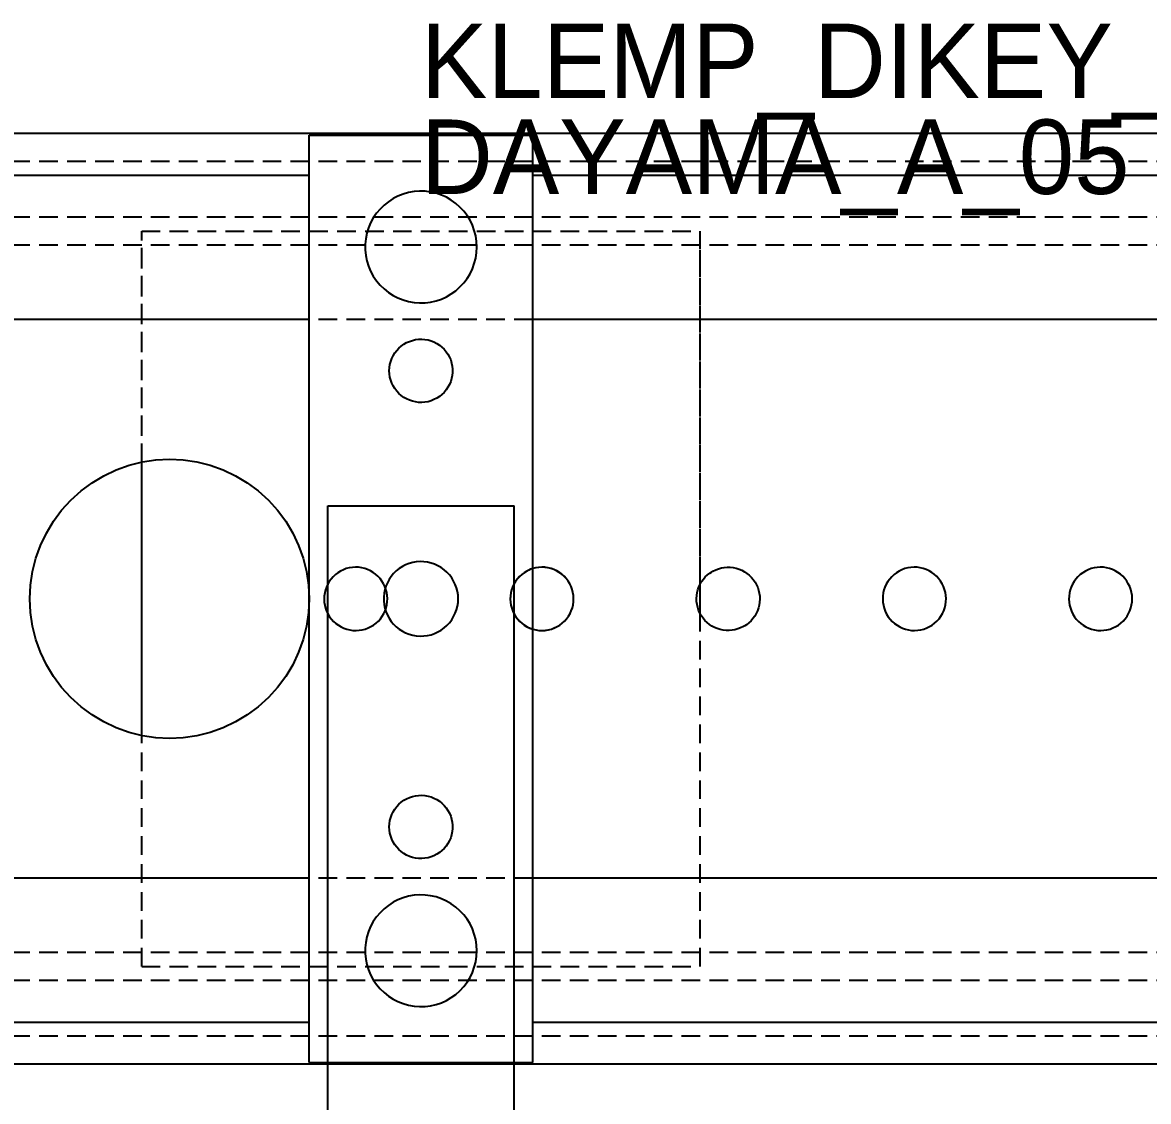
# Model space of a CAD drawing. Header units: metres. Extents: x -200 to 3000, y -1652 to 380.
# Drawn here: x 1954.2 to 2075.1, y -54 to 61.9 of the extents above; entities that cross this region are included whole.
import ezdxf

# ---------------------------------------------------------------- set-up
doc = ezdxf.new("R2010")
doc.units = ezdxf.units.M
doc.linetypes.add('DASHED2', pattern=[3, 2, -1])
for name, color, linetype in [('GIZLI', 8, 'DASHED2'), ('GORUNEN', 7, 'Continuous'), ('TEGET', 9, 'Continuous'), ('YAZI', 3, 'Continuous')]:
    doc.layers.add(name, color=color, linetype=linetype)

msp = doc.modelspace()

# ---------------------------------------------------------------- linework, layer by layer
at = {"layer": 'GIZLI'}
for points in [[(2090, 50), (150, 50)], [(2090, 50), (150, 50)], [(2090, 50), (150, 50)], [(1985, -49.8), (1985, 49.8)], [(1985, 49.8), (2009, 49.8)], [(2009, -49.8), (2009, 49.8)], [(2090, 47), (150, 47)], [(2090, 47), (150, 47)], [(2090, 47), (150, 47)], [(2090, 47), (150, 47)], [(2003, 37.8), (2002.97, 38.397), (2002.881, 38.989), (2002.733, 39.569), (2002.529, 40.131), (2002.269, 40.67), (2001.957, 41.18), (2001.596, 41.657), (2001.189, 42.095), (2000.741, 42.491), (2000.255, 42.84), (1999.737, 43.139), (1999.192, 43.385), (1998.625, 43.576), (1998.042, 43.709), (1997.448, 43.783), (1996.85, 43.798), (1996.254, 43.753), (1995.665, 43.65), (1995.089, 43.488), (1994.532, 43.269), (1994, 42.996), (1993.498, 42.672), (1993.03, 42.299), (1992.602, 41.881), (1992.217, 41.423), (1991.88, 40.929), (1991.594, 40.403), (1991.362, 39.852), (1991.186, 39.281), (1991.067, 38.694), (1991.007, 38.099), (1991.007, 37.501), (1991.067, 36.906), (1991.186, 36.319), (1991.362, 35.748), (1991.594, 35.197), (1991.88, 34.671), (1992.217, 34.177), (1992.602, 33.719), (1993.03, 33.301), (1993.498, 32.928), (1994, 32.604), (1994.532, 32.331), (1995.089, 32.112), (1995.665, 31.95), (1996.254, 31.847), (1996.85, 31.802), (1997.448, 31.817), (1998.042, 31.891), (1998.625, 32.024), (1999.192, 32.215), (1999.737, 32.461), (2000.255, 32.76), (2000.741, 33.109), (2001.189, 33.505), (2001.596, 33.943), (2001.957, 34.42), (2002.269, 34.93), (2002.529, 35.469), (2002.733, 36.031), (2002.881, 36.611), (2002.97, 37.203), (2003, 37.8)], [(2003, 37.8), (2002.97, 38.397), (2002.881, 38.989), (2002.733, 39.569), (2002.529, 40.131), (2002.269, 40.67), (2001.957, 41.18), (2001.596, 41.657), (2001.189, 42.095), (2000.741, 42.491), (2000.255, 42.84), (1999.737, 43.139), (1999.192, 43.385), (1998.625, 43.576), (1998.042, 43.709), (1997.448, 43.783), (1996.85, 43.798), (1996.254, 43.753), (1995.665, 43.65), (1995.089, 43.488), (1994.532, 43.269), (1994, 42.996), (1993.498, 42.672), (1993.03, 42.299), (1992.602, 41.881), (1992.217, 41.423), (1991.88, 40.929), (1991.594, 40.403), (1991.362, 39.852), (1991.186, 39.281), (1991.067, 38.694), (1991.007, 38.099), (1991.007, 37.501), (1991.067, 36.906), (1991.186, 36.319), (1991.362, 35.748), (1991.594, 35.197), (1991.88, 34.671), (1992.217, 34.177), (1992.602, 33.719), (1993.03, 33.301), (1993.498, 32.928), (1994, 32.604), (1994.532, 32.331), (1995.089, 32.112), (1995.665, 31.95), (1996.254, 31.847), (1996.85, 31.802), (1997.448, 31.817), (1998.042, 31.891), (1998.625, 32.024), (1999.192, 32.215), (1999.737, 32.461), (2000.255, 32.76), (2000.741, 33.109), (2001.189, 33.505), (2001.596, 33.943), (2001.957, 34.42), (2002.269, 34.93), (2002.529, 35.469), (2002.733, 36.031), (2002.881, 36.611), (2002.97, 37.203), (2003, 37.8)], [(2090, 41), (150, 41)], [(1967, 14.697), (1967, 39.5)], [(1967, -39.5), (1967, 39.5)], [(1967, 39.5), (2027, 39.5)], [(1967, 39.5), (2027, 39.5)], [(2027, 1.6), (2027, 39.5)], [(2027, -39.5), (2027, 39.5)], [(2090, 38), (150, 38)], [(2090, 30), (150, 30)], [(2009, 30), (1985, 30)], [(1993.6, 24.5), (1993.617, 24.839), (1993.667, 25.174), (1993.751, 25.502), (1993.867, 25.821), (1994.014, 26.126), (1994.191, 26.415), (1994.395, 26.685), (1994.626, 26.934), (1994.88, 27.158), (1995.155, 27.356), (1995.449, 27.526), (1995.758, 27.665), (1996.079, 27.773), (1996.41, 27.848), (1996.746, 27.89), (1997.085, 27.899), (1997.423, 27.874), (1997.757, 27.815), (1998.083, 27.723), (1998.398, 27.599), (1998.7, 27.444), (1998.985, 27.261), (1999.25, 27.049), (1999.492, 26.813), (1999.71, 26.553), (1999.901, 26.273), (2000.063, 25.975), (2000.195, 25.663), (2000.295, 25.339), (2000.362, 25.007), (2000.396, 24.669), (2000.396, 24.331), (2000.362, 23.993), (2000.295, 23.661), (2000.195, 23.337), (2000.063, 23.025), (1999.901, 22.727), (1999.71, 22.447), (1999.492, 22.187), (1999.25, 21.951), (1998.985, 21.739), (1998.7, 21.556), (1998.398, 21.401), (1998.083, 21.277), (1997.757, 21.185), (1997.423, 21.126), (1997.085, 21.101), (1996.746, 21.11), (1996.41, 21.152), (1996.079, 21.227), (1995.758, 21.335), (1995.449, 21.474), (1995.155, 21.644), (1994.88, 21.842), (1994.626, 22.066), (1994.395, 22.315), (1994.191, 22.585), (1994.014, 22.874), (1993.867, 23.179), (1993.751, 23.498), (1993.667, 23.826), (1993.617, 24.161), (1993.6, 24.5)], [(1993.6, 24.5), (1993.617, 24.839), (1993.667, 25.174), (1993.751, 25.502), (1993.867, 25.821), (1994.014, 26.126), (1994.191, 26.415), (1994.395, 26.685), (1994.626, 26.934), (1994.88, 27.158), (1995.155, 27.356), (1995.449, 27.526), (1995.758, 27.665), (1996.079, 27.773), (1996.41, 27.848), (1996.746, 27.89), (1997.085, 27.899), (1997.423, 27.874), (1997.757, 27.815), (1998.083, 27.723), (1998.398, 27.599), (1998.7, 27.444), (1998.985, 27.261), (1999.25, 27.049), (1999.492, 26.813), (1999.71, 26.553), (1999.901, 26.273), (2000.063, 25.975), (2000.195, 25.663), (2000.295, 25.339), (2000.362, 25.007), (2000.396, 24.669), (2000.396, 24.331), (2000.362, 23.993), (2000.295, 23.661), (2000.195, 23.337), (2000.063, 23.025), (1999.901, 22.727), (1999.71, 22.447), (1999.492, 22.187), (1999.25, 21.951), (1998.985, 21.739), (1998.7, 21.556), (1998.398, 21.401), (1998.083, 21.277), (1997.757, 21.185), (1997.423, 21.126), (1997.085, 21.101), (1996.746, 21.11), (1996.41, 21.152), (1996.079, 21.227), (1995.758, 21.335), (1995.449, 21.474), (1995.155, 21.644), (1994.88, 21.842), (1994.626, 22.066), (1994.395, 22.315), (1994.191, 22.585), (1994.014, 22.874), (1993.867, 23.179), (1993.751, 23.498), (1993.667, 23.826), (1993.617, 24.161), (1993.6, 24.5)], [(1955, 0), (1955.072, 1.47), (1955.288, 2.926), (1955.646, 4.354), (1956.142, 5.74), (1956.771, 7.071), (1957.528, 8.334), (1958.405, 9.516), (1959.393, 10.607), (1960.484, 11.595), (1961.666, 12.472), (1962.929, 13.229), (1964.26, 13.858), (1965.646, 14.354), (1967.074, 14.712), (1968.53, 14.928), (1970, 15)], [(1970, 15), (1971.47, 14.928), (1972.926, 14.712), (1974.354, 14.354), (1975.74, 13.858), (1977.071, 13.229), (1978.334, 12.472), (1979.516, 11.595), (1980.607, 10.607), (1981.595, 9.516), (1982.472, 8.334), (1983.229, 7.071), (1983.858, 5.74), (1984.354, 4.354), (1984.712, 2.926), (1984.928, 1.47), (1985, 0)], [(1987, -115), (1987, 10)], [(1987, 10), (2007, 10)], [(2007, -115), (2007, 10)], [(2001, 0), (2000.98, 0.398), (2000.921, 0.793), (2000.822, 1.179), (2000.686, 1.554), (2000.513, 1.913), (2000.305, 2.253), (2000.064, 2.571), (1999.793, 2.863), (1999.494, 3.127), (1999.17, 3.36), (1998.825, 3.559), (1998.461, 3.723), (1998.083, 3.85), (1997.695, 3.939), (1997.299, 3.989), (1996.9, 3.999), (1996.503, 3.969), (1996.11, 3.9), (1995.726, 3.792), (1995.355, 3.646), (1995, 3.464), (1994.665, 3.248), (1994.353, 2.999), (1994.068, 2.721), (1993.811, 2.415), (1993.587, 2.086), (1993.396, 1.736), (1993.241, 1.368), (1993.124, 0.987), (1993.045, 0.596), (1993.005, 0.199), (1993.005, -0.199), (1993.045, -0.596), (1993.124, -0.987), (1993.241, -1.368), (1993.396, -1.736), (1993.587, -2.086), (1993.811, -2.415), (1994.068, -2.721), (1994.353, -2.999), (1994.665, -3.248), (1995, -3.464), (1995.355, -3.646), (1995.726, -3.792), (1996.11, -3.9), (1996.503, -3.969), (1996.9, -3.999), (1997.299, -3.989), (1997.695, -3.939), (1998.083, -3.85), (1998.461, -3.723), (1998.825, -3.559), (1999.17, -3.36), (1999.494, -3.127), (1999.793, -2.863), (2000.064, -2.571), (2000.305, -2.253), (2000.513, -1.913), (2000.686, -1.554), (2000.822, -1.179), (2000.921, -0.793), (2000.98, -0.398), (2001, 0)], [(2001, 0), (2000.98, 0.398), (2000.921, 0.793), (2000.822, 1.179), (2000.686, 1.554), (2000.513, 1.913), (2000.305, 2.253), (2000.064, 2.571), (1999.793, 2.863), (1999.494, 3.127), (1999.17, 3.36), (1998.825, 3.559), (1998.461, 3.723), (1998.083, 3.85), (1997.695, 3.939), (1997.299, 3.989), (1996.9, 3.999), (1996.503, 3.969), (1996.11, 3.9), (1995.726, 3.792), (1995.355, 3.646), (1995, 3.464), (1994.665, 3.248), (1994.353, 2.999), (1994.068, 2.721), (1993.811, 2.415), (1993.587, 2.086), (1993.396, 1.736), (1993.241, 1.368), (1993.124, 0.987), (1993.045, 0.596), (1993.005, 0.199), (1993.005, -0.199), (1993.045, -0.596), (1993.124, -0.987), (1993.241, -1.368), (1993.396, -1.736), (1993.587, -2.086), (1993.811, -2.415), (1994.068, -2.721), (1994.353, -2.999), (1994.665, -3.248), (1995, -3.464), (1995.355, -3.646), (1995.726, -3.792), (1996.11, -3.9), (1996.503, -3.969), (1996.9, -3.999), (1997.299, -3.989), (1997.695, -3.939), (1998.083, -3.85), (1998.461, -3.723), (1998.825, -3.559), (1999.17, -3.36), (1999.494, -3.127), (1999.793, -2.863), (2000.064, -2.571), (2000.305, -2.253), (2000.513, -1.913), (2000.686, -1.554), (2000.822, -1.179), (2000.921, -0.793), (2000.98, -0.398), (2001, 0)], [(1988.37, 2.984), (1988.085, 2.81), (1987.819, 2.608), (1987.574, 2.382), (1987.352, 2.133), (1987.156, 1.863), (1986.987, 1.575), (1986.847, 1.272), (1986.738, 0.957), (1986.659, 0.633), (1986.613, 0.302), (1986.6, -0.031), (1986.62, -0.364), (1986.672, -0.694), (1986.756, -1.017), (1986.871, -1.33), (1987.016, -1.63), (1987.19, -1.915), (1987.392, -2.181), (1987.618, -2.426), (1987.867, -2.648), (1988.137, -2.844), (1988.425, -3.013), (1988.728, -3.153), (1989.043, -3.262), (1989.367, -3.341), (1989.698, -3.387), (1990.031, -3.4), (1990.364, -3.38), (1990.694, -3.328), (1991.017, -3.244), (1991.33, -3.129), (1991.63, -2.984)], [(1988.37, 2.984), (1988.085, 2.81), (1987.819, 2.608), (1987.574, 2.382), (1987.352, 2.133), (1987.156, 1.863), (1986.987, 1.575), (1986.847, 1.272), (1986.738, 0.957), (1986.659, 0.633), (1986.613, 0.302), (1986.6, -0.031), (1986.62, -0.364), (1986.672, -0.694), (1986.756, -1.017), (1986.871, -1.33), (1987.016, -1.63), (1987.19, -1.915), (1987.392, -2.181), (1987.618, -2.426), (1987.867, -2.648), (1988.137, -2.844), (1988.425, -3.013), (1988.728, -3.153), (1989.043, -3.262), (1989.367, -3.341), (1989.698, -3.387), (1990.031, -3.4), (1990.364, -3.38), (1990.694, -3.328), (1991.017, -3.244), (1991.33, -3.129), (1991.63, -2.984)], [(1991.63, -2.984), (1991.915, -2.81), (1992.181, -2.608), (1992.426, -2.382), (1992.648, -2.133), (1992.844, -1.863), (1993.013, -1.575), (1993.153, -1.272), (1993.262, -0.957), (1993.341, -0.633), (1993.387, -0.302), (1993.4, 0.031), (1993.38, 0.364), (1993.328, 0.694), (1993.244, 1.017), (1993.129, 1.33), (1992.984, 1.63), (1992.81, 1.915), (1992.608, 2.181), (1992.382, 2.426), (1992.133, 2.648), (1991.863, 2.844), (1991.575, 3.013), (1991.272, 3.153), (1990.957, 3.262), (1990.633, 3.341), (1990.302, 3.387), (1989.969, 3.4), (1989.636, 3.38), (1989.306, 3.328), (1988.983, 3.244), (1988.67, 3.129), (1988.37, 2.984)], [(1991.63, -2.984), (1991.915, -2.81), (1992.181, -2.608), (1992.426, -2.382), (1992.648, -2.133), (1992.844, -1.863), (1993.013, -1.575), (1993.153, -1.272), (1993.262, -0.957), (1993.341, -0.633), (1993.387, -0.302), (1993.4, 0.031), (1993.38, 0.364), (1993.328, 0.694), (1993.244, 1.017), (1993.129, 1.33), (1992.984, 1.63), (1992.81, 1.915), (1992.608, 2.181), (1992.382, 2.426), (1992.133, 2.648), (1991.863, 2.844), (1991.575, 3.013), (1991.272, 3.153), (1990.957, 3.262), (1990.633, 3.341), (1990.302, 3.387), (1989.969, 3.4), (1989.636, 3.38), (1989.306, 3.328), (1988.983, 3.244), (1988.67, 3.129), (1988.37, 2.984)], [(2008.37, 2.984), (2008.085, 2.81), (2007.819, 2.608), (2007.574, 2.382), (2007.352, 2.133), (2007.156, 1.863), (2006.987, 1.575), (2006.847, 1.272), (2006.738, 0.957), (2006.659, 0.633), (2006.613, 0.302), (2006.6, -0.031), (2006.62, -0.364), (2006.672, -0.694), (2006.756, -1.017), (2006.871, -1.33), (2007.016, -1.63), (2007.19, -1.915), (2007.392, -2.181), (2007.618, -2.426), (2007.867, -2.648), (2008.137, -2.844), (2008.425, -3.013), (2008.728, -3.153), (2009.043, -3.262), (2009.367, -3.341), (2009.698, -3.387), (2010.031, -3.4), (2010.364, -3.38), (2010.694, -3.328), (2011.017, -3.244), (2011.33, -3.129), (2011.63, -2.984)], [(2008.37, 2.984), (2008.087, 2.811), (2007.822, 2.611), (2007.578, 2.386), (2007.357, 2.139), (2007.161, 1.871), (2006.992, 1.585), (2006.852, 1.284), (2006.742, 0.972), (2006.663, 0.649), (2006.615, 0.321), (2006.6, -0.011), (2006.617, -0.342), (2006.667, -0.67), (2006.748, -0.992), (2006.86, -1.304), (2007.002, -1.604), (2007.173, -1.888), (2007.37, -2.155), (2007.593, -2.401), (2007.838, -2.624), (2008.104, -2.823), (2008.389, -2.994), (2008.688, -3.137), (2009, -3.25)], [(2011.63, -2.984), (2011.915, -2.81), (2012.181, -2.608), (2012.426, -2.382), (2012.648, -2.133), (2012.844, -1.863), (2013.013, -1.575), (2013.153, -1.272), (2013.262, -0.957), (2013.341, -0.633), (2013.387, -0.302), (2013.4, 0.031), (2013.38, 0.364), (2013.328, 0.694), (2013.244, 1.017), (2013.129, 1.33), (2012.984, 1.63), (2012.81, 1.915), (2012.608, 2.181), (2012.382, 2.426), (2012.133, 2.648), (2011.863, 2.844), (2011.575, 3.013), (2011.272, 3.153), (2010.957, 3.262), (2010.633, 3.341), (2010.302, 3.387), (2009.969, 3.4), (2009.636, 3.38), (2009.306, 3.328), (2008.983, 3.244), (2008.67, 3.129), (2008.37, 2.984)], [(2009, 3.25), (2008.784, 3.175), (2008.574, 3.086), (2008.37, 2.984)], [(2031.63, -2.984), (2031.341, -3.124), (2031.04, -3.237), (2030.73, -3.321), (2030.414, -3.375), (2030.093, -3.399), (2029.772, -3.392), (2029.453, -3.356), (2029.139, -3.289), (2028.832, -3.193), (2028.536, -3.069), (2028.253, -2.917), (2027.985, -2.739), (2027.736, -2.536), (2027.507, -2.311), (2027.3, -2.066), (2027.117, -1.802), (2026.959, -1.522), (2026.829, -1.228), (2026.728, -0.923), (2026.655, -0.61), (2026.613, -0.292), (2026.6, 0.029), (2026.618, 0.35), (2026.666, 0.668), (2026.744, 0.979), (2026.851, 1.282), (2026.986, 1.574), (2027.148, 1.851), (2027.336, 2.112), (2027.547, 2.354), (2027.78, 2.575), (2028.033, 2.773), (2028.198, 2.883), (2028.37, 2.984)], [(2028.37, 2.984), (2028.659, 3.124), (2028.96, 3.237), (2029.27, 3.321), (2029.586, 3.375), (2029.907, 3.399), (2030.228, 3.392), (2030.547, 3.356), (2030.861, 3.289), (2031.168, 3.193), (2031.464, 3.069), (2031.747, 2.917), (2032.015, 2.739), (2032.264, 2.536), (2032.493, 2.311), (2032.7, 2.066), (2032.883, 1.802), (2033.041, 1.522), (2033.171, 1.228), (2033.272, 0.923), (2033.345, 0.61), (2033.387, 0.292), (2033.4, -0.029), (2033.382, -0.35), (2033.334, -0.668), (2033.256, -0.979), (2033.149, -1.282), (2033.014, -1.574), (2032.852, -1.851), (2032.664, -2.112), (2032.453, -2.354), (2032.22, -2.575), (2031.967, -2.773), (2031.802, -2.883), (2031.63, -2.984)], [(2048.37, 2.984), (2048.085, 2.81), (2047.819, 2.608), (2047.574, 2.382), (2047.352, 2.133), (2047.156, 1.863), (2046.987, 1.575), (2046.847, 1.272), (2046.738, 0.957), (2046.659, 0.633), (2046.613, 0.302), (2046.6, -0.031), (2046.62, -0.364), (2046.672, -0.694), (2046.756, -1.017), (2046.871, -1.33), (2047.016, -1.63), (2047.19, -1.915), (2047.392, -2.181), (2047.618, -2.426), (2047.867, -2.648), (2048.137, -2.844), (2048.425, -3.013), (2048.728, -3.153), (2049.043, -3.262), (2049.367, -3.341), (2049.698, -3.387), (2050.031, -3.4), (2050.364, -3.38), (2050.694, -3.328), (2051.017, -3.244), (2051.33, -3.129), (2051.63, -2.984)], [(2051.63, -2.984), (2051.915, -2.81), (2052.181, -2.608), (2052.426, -2.382), (2052.648, -2.133), (2052.844, -1.863), (2053.013, -1.575), (2053.153, -1.272), (2053.262, -0.957), (2053.341, -0.633), (2053.387, -0.302), (2053.4, 0.031), (2053.38, 0.364), (2053.328, 0.694), (2053.244, 1.017), (2053.129, 1.33), (2052.984, 1.63), (2052.81, 1.915), (2052.608, 2.181), (2052.382, 2.426), (2052.133, 2.648), (2051.863, 2.844), (2051.575, 3.013), (2051.272, 3.153), (2050.957, 3.262), (2050.633, 3.341), (2050.302, 3.387), (2049.969, 3.4), (2049.636, 3.38), (2049.306, 3.328), (2048.983, 3.244), (2048.67, 3.129), (2048.37, 2.984)], [(2068.37, 2.984), (2068.085, 2.81), (2067.819, 2.608), (2067.574, 2.382), (2067.352, 2.133), (2067.156, 1.863), (2066.987, 1.575), (2066.847, 1.272), (2066.738, 0.957), (2066.659, 0.633), (2066.613, 0.302), (2066.6, -0.031), (2066.62, -0.364), (2066.672, -0.694), (2066.756, -1.017), (2066.871, -1.33), (2067.016, -1.63), (2067.19, -1.915), (2067.392, -2.181), (2067.618, -2.426), (2067.867, -2.648), (2068.137, -2.844), (2068.425, -3.013), (2068.728, -3.153), (2069.043, -3.262), (2069.367, -3.341), (2069.698, -3.387), (2070.031, -3.4), (2070.364, -3.38), (2070.694, -3.328), (2071.017, -3.244), (2071.33, -3.129), (2071.63, -2.984)], [(2071.63, -2.984), (2071.915, -2.81), (2072.181, -2.608), (2072.426, -2.382), (2072.648, -2.133), (2072.844, -1.863), (2073.013, -1.575), (2073.153, -1.272), (2073.262, -0.957), (2073.341, -0.633), (2073.387, -0.302), (2073.4, 0.031), (2073.38, 0.364), (2073.328, 0.694), (2073.244, 1.017), (2073.129, 1.33), (2072.984, 1.63), (2072.81, 1.915), (2072.608, 2.181), (2072.382, 2.426), (2072.133, 2.648), (2071.863, 2.844), (2071.575, 3.013), (2071.272, 3.153), (2070.957, 3.262), (2070.633, 3.341), (2070.302, 3.387), (2069.969, 3.4), (2069.636, 3.38), (2069.306, 3.328), (2068.983, 3.244), (2068.67, 3.129), (2068.37, 2.984)], [(1985, 0), (1984.928, -1.47), (1984.712, -2.926), (1984.354, -4.354), (1983.858, -5.74), (1983.229, -7.071), (1982.472, -8.334), (1981.595, -9.516), (1980.607, -10.607), (1979.516, -11.595), (1978.334, -12.472), (1977.071, -13.229), (1975.74, -13.858), (1974.354, -14.354), (1972.926, -14.712), (1971.47, -14.928), (1970, -15)], [(1970, -15), (1968.53, -14.928), (1967.074, -14.712), (1965.646, -14.354), (1964.26, -13.858), (1962.929, -13.229), (1961.666, -12.472), (1960.484, -11.595), (1959.393, -10.607), (1958.405, -9.516), (1957.528, -8.334), (1956.771, -7.071), (1956.142, -5.74), (1955.646, -4.354), (1955.288, -2.926), (1955.072, -1.47), (1955, 0)], [(2027, -39.5), (2027, -1.6)], [(1967, -39.5), (1967, -14.697)], [(1993.6, -24.5), (1993.617, -24.161), (1993.667, -23.826), (1993.751, -23.498), (1993.867, -23.179), (1994.014, -22.874), (1994.191, -22.585), (1994.395, -22.315), (1994.626, -22.066), (1994.88, -21.842), (1995.155, -21.644), (1995.449, -21.474), (1995.758, -21.335), (1996.079, -21.227), (1996.41, -21.152), (1996.746, -21.11), (1997.085, -21.101), (1997.423, -21.126), (1997.757, -21.185), (1998.083, -21.277), (1998.398, -21.401), (1998.7, -21.556), (1998.985, -21.739), (1999.25, -21.951), (1999.492, -22.187), (1999.71, -22.447), (1999.901, -22.727), (2000.063, -23.025), (2000.195, -23.337), (2000.295, -23.661), (2000.362, -23.993), (2000.396, -24.331), (2000.396, -24.669), (2000.362, -25.007), (2000.295, -25.339), (2000.195, -25.663), (2000.063, -25.975), (1999.901, -26.273), (1999.71, -26.553), (1999.492, -26.813), (1999.25, -27.049), (1998.985, -27.261), (1998.7, -27.444), (1998.398, -27.599), (1998.083, -27.723), (1997.757, -27.815), (1997.423, -27.874), (1997.085, -27.899), (1996.746, -27.89), (1996.41, -27.848), (1996.079, -27.773), (1995.758, -27.665), (1995.449, -27.526), (1995.155, -27.356), (1994.88, -27.158), (1994.626, -26.934), (1994.395, -26.685), (1994.191, -26.415), (1994.014, -26.126), (1993.867, -25.821), (1993.751, -25.502), (1993.667, -25.174), (1993.617, -24.839), (1993.6, -24.5)], [(1993.6, -24.5), (1993.617, -24.161), (1993.667, -23.826), (1993.751, -23.498), (1993.867, -23.179), (1994.014, -22.874), (1994.191, -22.585), (1994.395, -22.315), (1994.626, -22.066), (1994.88, -21.842), (1995.155, -21.644), (1995.449, -21.474), (1995.758, -21.335), (1996.079, -21.227), (1996.41, -21.152), (1996.746, -21.11), (1997.085, -21.101), (1997.423, -21.126), (1997.757, -21.185), (1998.083, -21.277), (1998.398, -21.401), (1998.7, -21.556), (1998.985, -21.739), (1999.25, -21.951), (1999.492, -22.187), (1999.71, -22.447), (1999.901, -22.727), (2000.063, -23.025), (2000.195, -23.337), (2000.295, -23.661), (2000.362, -23.993), (2000.396, -24.331), (2000.396, -24.669), (2000.362, -25.007), (2000.295, -25.339), (2000.195, -25.663), (2000.063, -25.975), (1999.901, -26.273), (1999.71, -26.553), (1999.492, -26.813), (1999.25, -27.049), (1998.985, -27.261), (1998.7, -27.444), (1998.398, -27.599), (1998.083, -27.723), (1997.757, -27.815), (1997.423, -27.874), (1997.085, -27.899), (1996.746, -27.89), (1996.41, -27.848), (1996.079, -27.773), (1995.758, -27.665), (1995.449, -27.526), (1995.155, -27.356), (1994.88, -27.158), (1994.626, -26.934), (1994.395, -26.685), (1994.191, -26.415), (1994.014, -26.126), (1993.867, -25.821), (1993.751, -25.502), (1993.667, -25.174), (1993.617, -24.839), (1993.6, -24.5)], [(2090, -30), (150, -30)], [(2009, -30), (1985, -30)], [(2003, -37.8), (2002.97, -37.203), (2002.881, -36.611), (2002.733, -36.031), (2002.529, -35.469), (2002.269, -34.93), (2001.957, -34.42), (2001.596, -33.943), (2001.189, -33.505), (2000.741, -33.109), (2000.255, -32.76), (1999.737, -32.461), (1999.192, -32.215), (1998.625, -32.024), (1998.042, -31.891), (1997.448, -31.817), (1996.85, -31.802), (1996.254, -31.847), (1995.665, -31.95), (1995.089, -32.112), (1994.532, -32.331), (1994, -32.604), (1993.498, -32.928), (1993.03, -33.301), (1992.602, -33.719), (1992.217, -34.177), (1991.88, -34.671), (1991.594, -35.197), (1991.362, -35.748), (1991.186, -36.319), (1991.067, -36.906), (1991.007, -37.501), (1991.007, -38.099), (1991.067, -38.694), (1991.186, -39.281), (1991.362, -39.852), (1991.594, -40.403), (1991.88, -40.929), (1992.217, -41.423), (1992.602, -41.881), (1993.03, -42.299), (1993.498, -42.672), (1994, -42.996), (1994.532, -43.269), (1995.089, -43.488), (1995.665, -43.65), (1996.254, -43.753), (1996.85, -43.798), (1997.448, -43.783), (1998.042, -43.709), (1998.625, -43.576), (1999.192, -43.385), (1999.737, -43.139), (2000.255, -42.84), (2000.741, -42.491), (2001.189, -42.095), (2001.596, -41.657), (2001.957, -41.18), (2002.269, -40.67), (2002.529, -40.131), (2002.733, -39.569), (2002.881, -38.989), (2002.97, -38.397), (2003, -37.8)], [(2003, -37.8), (2002.97, -37.203), (2002.881, -36.611), (2002.733, -36.031), (2002.529, -35.469), (2002.269, -34.93), (2001.957, -34.42), (2001.596, -33.943), (2001.189, -33.505), (2000.741, -33.109), (2000.255, -32.76), (1999.737, -32.461), (1999.192, -32.215), (1998.625, -32.024), (1998.042, -31.891), (1997.448, -31.817), (1996.85, -31.802), (1996.254, -31.847), (1995.665, -31.95), (1995.089, -32.112), (1994.532, -32.331), (1994, -32.604), (1993.498, -32.928), (1993.03, -33.301), (1992.602, -33.719), (1992.217, -34.177), (1991.88, -34.671), (1991.594, -35.197), (1991.362, -35.748), (1991.186, -36.319), (1991.067, -36.906), (1991.007, -37.501), (1991.007, -38.099), (1991.067, -38.694), (1991.186, -39.281), (1991.362, -39.852), (1991.594, -40.403), (1991.88, -40.929), (1992.217, -41.423), (1992.602, -41.881), (1993.03, -42.299), (1993.498, -42.672), (1994, -42.996), (1994.532, -43.269), (1995.089, -43.488), (1995.665, -43.65), (1996.254, -43.753), (1996.85, -43.798), (1997.448, -43.783), (1998.042, -43.709), (1998.625, -43.576), (1999.192, -43.385), (1999.737, -43.139), (2000.255, -42.84), (2000.741, -42.491), (2001.189, -42.095), (2001.596, -41.657), (2001.957, -41.18), (2002.269, -40.67), (2002.529, -40.131), (2002.733, -39.569), (2002.881, -38.989), (2002.97, -38.397), (2003, -37.8)], [(2090, -38), (150, -38)], [(1967, -39.5), (2027, -39.5)], [(1967, -39.5), (2027, -39.5)], [(2090, -41), (150, -41)], [(2090, -47), (150, -47)], [(2090, -47), (150, -47)], [(2090, -47), (150, -47)], [(2090, -47), (150, -47)], [(2090, -50), (150, -50)], [(2090, -50), (150, -50)], [(1985, -49.8), (2009, -49.8)], [(1987, -49.8), (2007, -49.8)], [(2007, -50), (1987, -50)], [(2007, -50), (1987, -50)]]:
    msp.add_lwpolyline(points, dxfattribs=at)
at = {"layer": 'GORUNEN'}
for points in [[(2087, 50), (150, 50)], [(1985, -49.8), (1985, 49.8)], [(1985, 49.8), (2009, 49.8)], [(2009, -49.8), (2009, 49.8)], [(1985, 30), (1105.5, 30)], [(2090, 30), (2009, 30)], [(1955, 0), (1955.072, 1.47), (1955.288, 2.926), (1955.646, 4.354), (1956.142, 5.74), (1956.771, 7.071), (1957.528, 8.334), (1958.405, 9.516), (1959.393, 10.607), (1960.484, 11.595), (1961.666, 12.472), (1962.929, 13.229), (1964.26, 13.858), (1965.646, 14.354), (1967.074, 14.712), (1968.53, 14.928), (1970, 15)], [(1967, -14.697), (1967, 14.697)], [(1970, 15), (1971.47, 14.928), (1972.926, 14.712), (1974.354, 14.354), (1975.74, 13.858), (1977.071, 13.229), (1978.334, 12.472), (1979.516, 11.595), (1980.607, 10.607), (1981.595, 9.516), (1982.472, 8.334), (1983.229, 7.071), (1983.858, 5.74), (1984.354, 4.354), (1984.712, 2.926), (1984.928, 1.47), (1985, 0)], [(1987, -115), (1987, 10)], [(1987, 10), (2007, 10)], [(2007, -115), (2007, 10)], [(2011.63, -2.984), (2011.914, -2.81), (2012.18, -2.609), (2012.425, -2.383), (2012.646, -2.135), (2012.843, -1.865), (2013.011, -1.578), (2013.151, -1.276), (2013.261, -0.962), (2013.34, -0.638), (2013.386, -0.308), (2013.4, 0.025), (2013.381, 0.357), (2013.33, 0.686), (2013.247, 1.009), (2013.133, 1.322), (2012.988, 1.622), (2012.815, 1.907), (2012.615, 2.173), (2012.39, 2.418), (2012.142, 2.641), (2011.873, 2.837), (2011.587, 3.007), (2011.285, 3.148), (2010.971, 3.259), (2010.647, 3.338), (2010.317, 3.385), (2009.985, 3.4), (2009.652, 3.382), (2009.323, 3.332), (2009, 3.25)], [(2031.63, -2.984), (2031.341, -3.124), (2031.04, -3.237), (2030.73, -3.321), (2030.414, -3.375), (2030.093, -3.399), (2029.772, -3.392), (2029.453, -3.356), (2029.139, -3.289), (2028.832, -3.193), (2028.536, -3.069), (2028.253, -2.917), (2027.985, -2.739), (2027.736, -2.536), (2027.507, -2.311), (2027.3, -2.066), (2027.117, -1.802), (2026.959, -1.522), (2026.829, -1.228), (2026.728, -0.923), (2026.655, -0.61), (2026.613, -0.292), (2026.6, 0.029), (2026.618, 0.35), (2026.666, 0.668), (2026.744, 0.979), (2026.851, 1.282), (2026.986, 1.574), (2027.148, 1.851), (2027.336, 2.112), (2027.547, 2.354), (2027.78, 2.575), (2028.033, 2.773), (2028.198, 2.883), (2028.37, 2.984)], [(2028.37, 2.984), (2028.659, 3.124), (2028.96, 3.237), (2029.27, 3.321), (2029.586, 3.375), (2029.907, 3.399), (2030.228, 3.392), (2030.547, 3.356), (2030.861, 3.289), (2031.168, 3.193), (2031.464, 3.069), (2031.747, 2.917), (2032.015, 2.739), (2032.264, 2.536), (2032.493, 2.311), (2032.7, 2.066), (2032.883, 1.802), (2033.041, 1.522), (2033.171, 1.228), (2033.272, 0.923), (2033.345, 0.61), (2033.387, 0.292), (2033.4, -0.029), (2033.382, -0.35), (2033.334, -0.668), (2033.256, -0.979), (2033.149, -1.282), (2033.014, -1.574), (2032.852, -1.851), (2032.664, -2.112), (2032.453, -2.354), (2032.22, -2.575), (2031.967, -2.773), (2031.802, -2.883), (2031.63, -2.984)], [(2048.37, 2.984), (2048.085, 2.81), (2047.819, 2.608), (2047.574, 2.382), (2047.352, 2.133), (2047.156, 1.863), (2046.987, 1.575), (2046.847, 1.272), (2046.738, 0.957), (2046.659, 0.633), (2046.613, 0.302), (2046.6, -0.031), (2046.62, -0.364), (2046.672, -0.694), (2046.756, -1.017), (2046.871, -1.33), (2047.016, -1.63), (2047.19, -1.915), (2047.392, -2.181), (2047.618, -2.426), (2047.867, -2.648), (2048.137, -2.844), (2048.425, -3.013), (2048.728, -3.153), (2049.043, -3.262), (2049.367, -3.341), (2049.698, -3.387), (2050.031, -3.4), (2050.364, -3.38), (2050.694, -3.328), (2051.017, -3.244), (2051.33, -3.129), (2051.63, -2.984)], [(2051.63, -2.984), (2051.915, -2.81), (2052.181, -2.608), (2052.426, -2.382), (2052.648, -2.133), (2052.844, -1.863), (2053.013, -1.575), (2053.153, -1.272), (2053.262, -0.957), (2053.341, -0.633), (2053.387, -0.302), (2053.4, 0.031), (2053.38, 0.364), (2053.328, 0.694), (2053.244, 1.017), (2053.129, 1.33), (2052.984, 1.63), (2052.81, 1.915), (2052.608, 2.181), (2052.382, 2.426), (2052.133, 2.648), (2051.863, 2.844), (2051.575, 3.013), (2051.272, 3.153), (2050.957, 3.262), (2050.633, 3.341), (2050.302, 3.387), (2049.969, 3.4), (2049.636, 3.38), (2049.306, 3.328), (2048.983, 3.244), (2048.67, 3.129), (2048.37, 2.984)], [(2068.37, 2.984), (2068.085, 2.81), (2067.819, 2.608), (2067.574, 2.382), (2067.352, 2.133), (2067.156, 1.863), (2066.987, 1.575), (2066.847, 1.272), (2066.738, 0.957), (2066.659, 0.633), (2066.613, 0.302), (2066.6, -0.031), (2066.62, -0.364), (2066.672, -0.694), (2066.756, -1.017), (2066.871, -1.33), (2067.016, -1.63), (2067.19, -1.915), (2067.392, -2.181), (2067.618, -2.426), (2067.867, -2.648), (2068.137, -2.844), (2068.425, -3.013), (2068.728, -3.153), (2069.043, -3.262), (2069.367, -3.341), (2069.698, -3.387), (2070.031, -3.4), (2070.364, -3.38), (2070.694, -3.328), (2071.017, -3.244), (2071.33, -3.129), (2071.63, -2.984)], [(2071.63, -2.984), (2071.915, -2.81), (2072.181, -2.608), (2072.426, -2.382), (2072.648, -2.133), (2072.844, -1.863), (2073.013, -1.575), (2073.153, -1.272), (2073.262, -0.957), (2073.341, -0.633), (2073.387, -0.302), (2073.4, 0.031), (2073.38, 0.364), (2073.328, 0.694), (2073.244, 1.017), (2073.129, 1.33), (2072.984, 1.63), (2072.81, 1.915), (2072.608, 2.181), (2072.382, 2.426), (2072.133, 2.648), (2071.863, 2.844), (2071.575, 3.013), (2071.272, 3.153), (2070.957, 3.262), (2070.633, 3.341), (2070.302, 3.387), (2069.969, 3.4), (2069.636, 3.38), (2069.306, 3.328), (2068.983, 3.244), (2068.67, 3.129), (2068.37, 2.984)], [(2027, -1.6), (2027, 1.6)], [(1985, 0), (1984.928, -1.47), (1984.712, -2.926), (1984.354, -4.354), (1983.858, -5.74), (1983.229, -7.071), (1982.472, -8.334), (1981.595, -9.516), (1980.607, -10.607), (1979.516, -11.595), (1978.334, -12.472), (1977.071, -13.229), (1975.74, -13.858), (1974.354, -14.354), (1972.926, -14.712), (1971.47, -14.928), (1970, -15)], [(1970, -15), (1968.53, -14.928), (1967.074, -14.712), (1965.646, -14.354), (1964.26, -13.858), (1962.929, -13.229), (1961.666, -12.472), (1960.484, -11.595), (1959.393, -10.607), (1958.405, -9.516), (1957.528, -8.334), (1956.771, -7.071), (1956.142, -5.74), (1955.646, -4.354), (1955.288, -2.926), (1955.072, -1.47), (1955, 0)], [(2009, -3.25), (2009.329, -3.333), (2009.664, -3.383), (2010.003, -3.4), (2010.342, -3.383), (2010.677, -3.332), (2011.006, -3.248), (2011.325, -3.131), (2011.63, -2.984)], [(1985, -30), (1105.5, -30)], [(2090, -30), (2009, -30)], [(1987, -50), (1103.5, -50)], [(1987, -50), (1103.5, -50)], [(1985, -49.8), (1987, -49.8)], [(2007, -49.8), (2009, -49.8)], [(2087, -50), (2007, -50)], [(2087, -50), (2007, -50)]]:
    msp.add_lwpolyline(points, dxfattribs=at)
at = {"layer": 'TEGET'}
for points in [[(1985, 45.5), (1105.5, 45.5)], [(2090, 45.5), (2009, 45.5)], [(1985, -45.5), (1105.5, -45.5)], [(2090, -45.5), (2009, -45.5)]]:
    msp.add_lwpolyline(points, dxfattribs=at)

# ---------------------------------------------------------------- texts
at = {"layer": 'YAZI'}
for s, p in [('KLEMP_DIKEY_03', (1997, 53.8)), ('DAYAMA_A_05', (1997, 43.5))]:
    msp.add_text(s, height=8, dxfattribs=at).set_placement(p)

doc.saveas('drawing.dxf')
